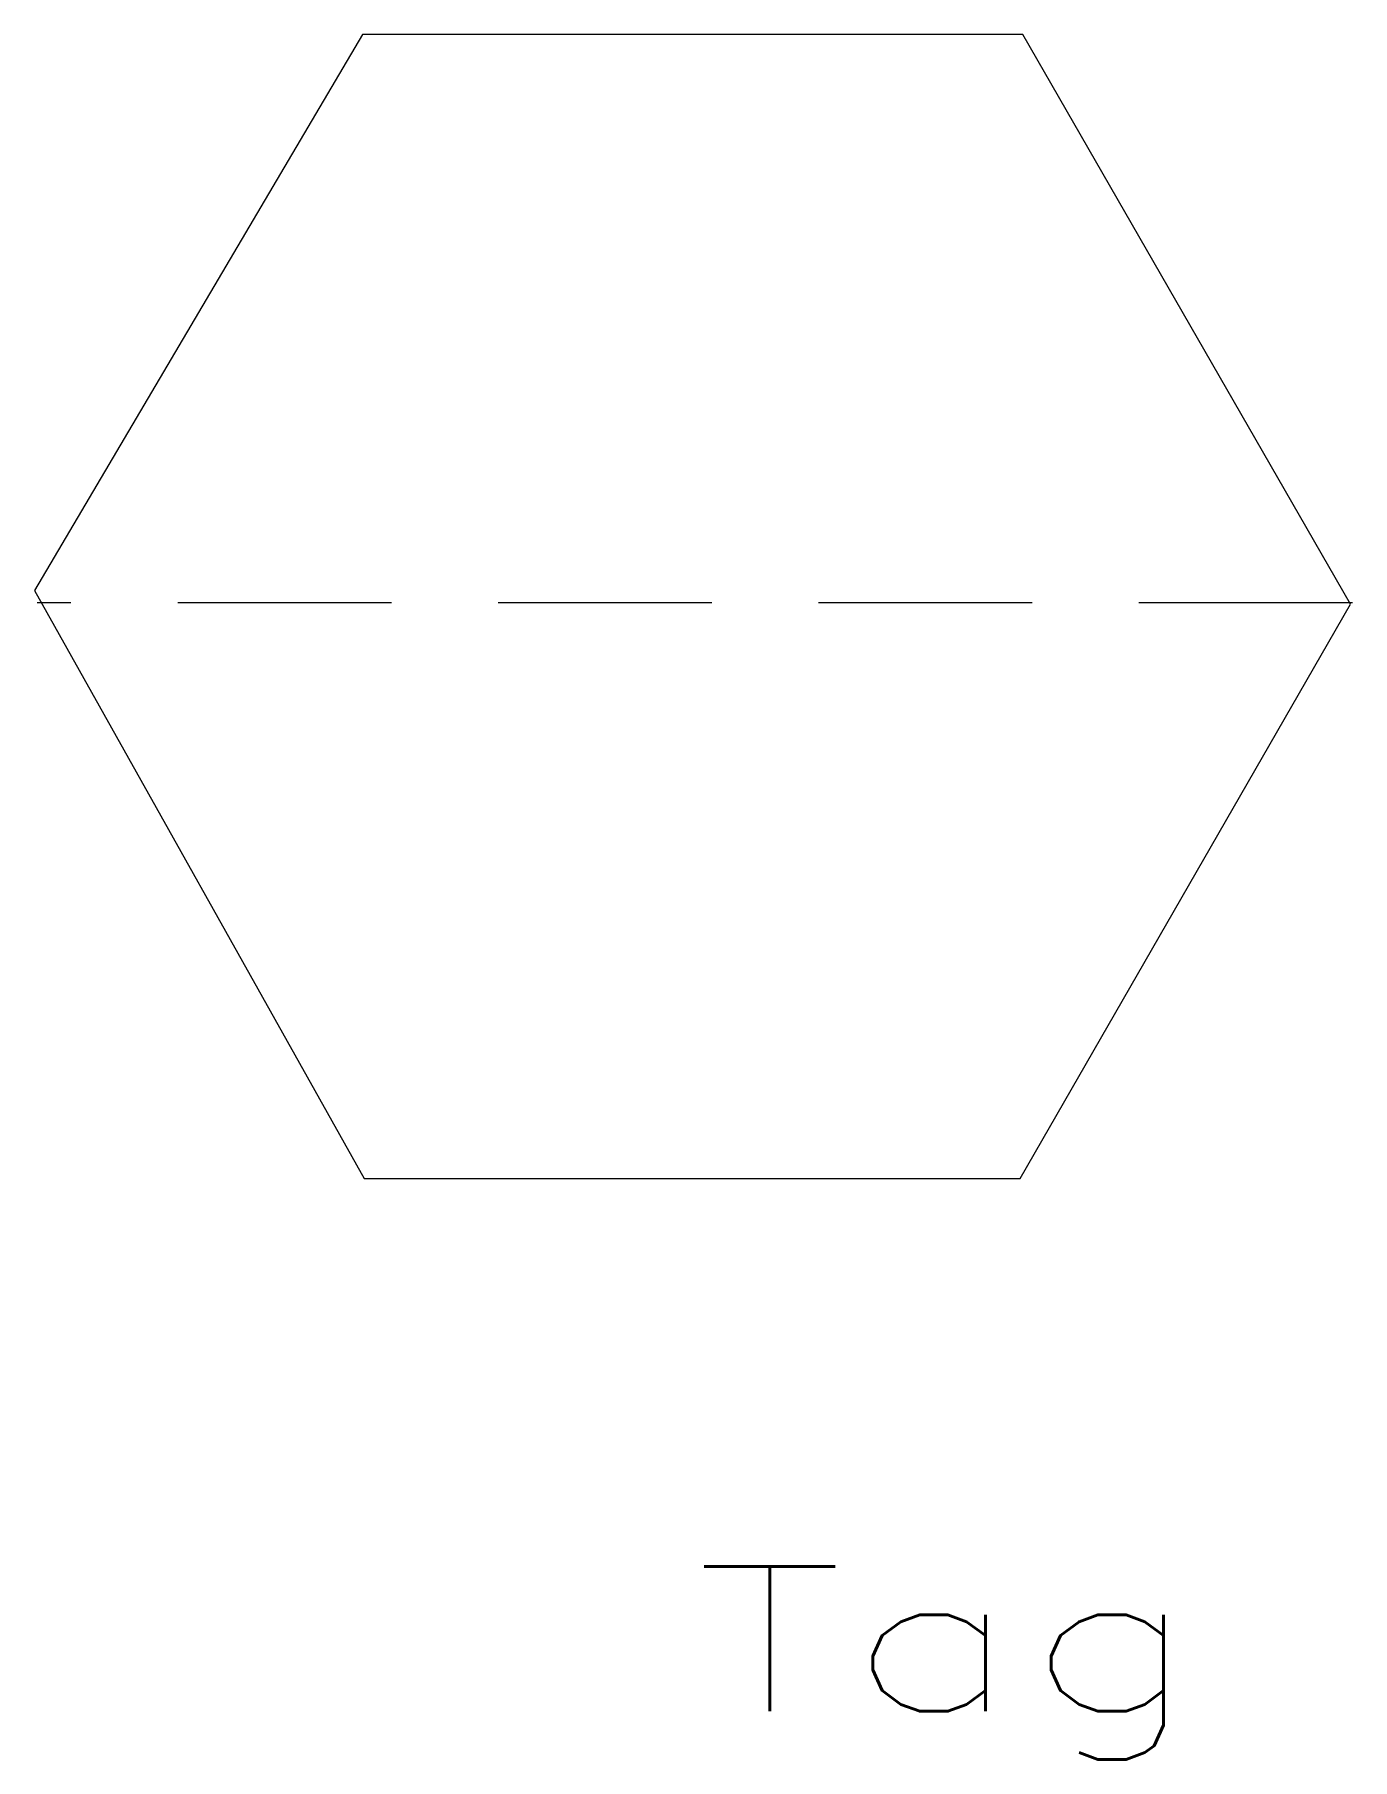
# Model space of a CAD drawing. Header units: inches. Extents: x -5.8 to 5.8, y -10.2 to 5.
import ezdxf
from ezdxf.enums import TextEntityAlignment as Align

# ---------------------------------------------------------------- set-up
doc = ezdxf.new("R2010")
doc.units = ezdxf.units.IN
doc.header["$LTSCALE"] = 7.5
doc.header["$MEASUREMENT"] = 0
doc.linetypes.add('HIDDEN', pattern=[0.375, 0.25, -0.125])
doc.layers.get('0').update_dxf_attribs({"lineweight": 0})
doc.styles.add('STANDARD1', font='TXT.SHX')

msp = doc.modelspace()

# ---------------------------------------------------------------- linework, layer by layer
at = {"color": 7, "linetype": 'Continuous', "lineweight": 0}
for p, q in [((-2.918, 4.988), (-5.796, 0.108)), ((2.88, 4.988), (-2.918, 4.988)), ((5.755, -0.012), (2.88, 4.988)), ((-5.796, 0.108), (-2.901, -5.054)), ((2.856, -5.054), (5.755, -0.012)), ((-2.901, -5.054), (2.856, -5.054))]:
    msp.add_line(p, q, dxfattribs=at)
at = {"linetype": 'HIDDEN'}
msp.add_line((5.774, 0), (-5.774, 0), dxfattribs=at)

# ---------------------------------------------------------------- texts
at = {"color": 7, "linetype": 'Continuous', "style": 'STANDARD1', "width": 1.361111}
msp.add_text('Tag', height=1.27, dxfattribs=at).set_placement((-0.001, -9.733), (4.444, -9.733), align=Align.FIT)

doc.saveas('drawing.dxf')
